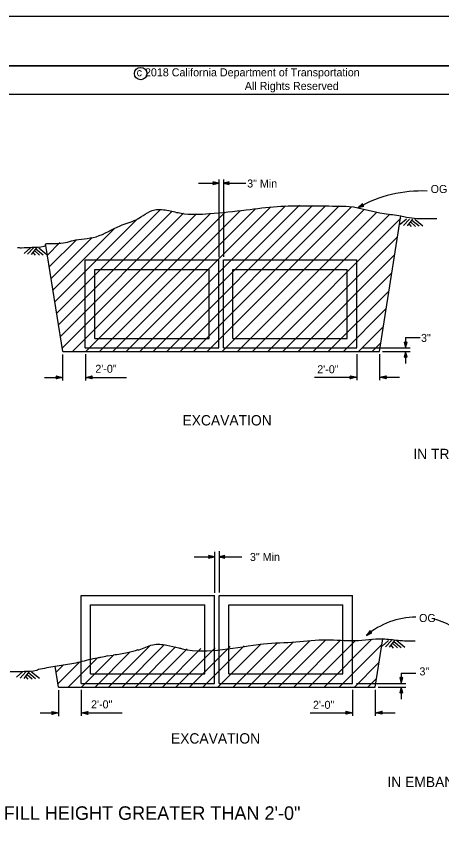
# Model space of a CAD drawing. Extents: x -893 to 867, y -474 to 712.
# Drawn here: x -275 to 97, y -12 to 712 of the extents above; entities that cross this region are included whole.
import ezdxf

# ---------------------------------------------------------------- set-up
doc = ezdxf.new("R2010")
doc.units = 0
for name, color, linetype in [('10 Sheet Format', 7, 'Continuous'), ('12 Coord Grid', 7, 'Continuous'), ('14 Ramp Anno', 7, 'Continuous'), ('21 Curb Gutter', 7, 'Continuous'), ('22 Misc Cnst Det', 7, 'Continuous'), ('41 ContourGrade', 7, 'Continuous'), ('46 Const Signing', 7, 'Continuous'), ('56 Stage 3 Anno', 7, 'Continuous'), ('57 Undefined', 7, 'Continuous')]:
    doc.layers.add(name, color=color, linetype=linetype)

msp = doc.modelspace()

# ---------------------------------------------------------------- linework, layer by layer
at = {"layer": '10 Sheet Format'}
for p, q in [((-863.45, 668.96), (836.55, 668.96)), ((-813.45, 643.96), (811.55, 643.96))]:
    msp.add_line(p, q, dxfattribs=at)
for points in [[(-893.45, -474.04), (866.55, -474.04), (866.55, 711.96), (-893.45, 711.96)], [(-863.45, -431.04), (836.55, -431.04), (836.55, 668.96), (-863.45, 668.96)]]:
    msp.add_lwpolyline(points, close=True, dxfattribs=at)
msp.add_circle((-166.15, 662.07), 5.42, dxfattribs=at)
at = {"layer": '12 Coord Grid'}
for p, q in [((22.54, 128.67), (65.86, 128.67)), ((41.59, 125.52), (65.86, 125.52))]:
    msp.add_line(p, q, dxfattribs=at)
at = {"layer": '21 Curb Gutter'}
for p, q in [((42.66, 419.06), (61.46, 537.76)), ((-234.39, 418.99), (-249.06, 511.58)), ((-234.39, 418.99), (42.71, 418.99)), ((-234.39, 418.99), (-140.64, 418.99)), ((38.92, 125.56), (45.6, 167.75)), ((-195.41, 152.72), (-189.97, 153.35)), ((-238.13, 125.5), (-241.03, 143.79)), ((-238.13, 125.5), (38.98, 125.5)), ((-238.13, 125.5), (-144.38, 125.5))]:
    msp.add_line(p, q, dxfattribs=at)
for points in [[(-249.06, 511.58), (-249.19, 511.81), (-241.25, 513.47), (-225.03, 516.11), (-205.18, 519.42), (-184.01, 529.02), (-170.11, 534.31), (-153.9, 542.91), (-141.66, 542.25), (-130.74, 539.93), (-105.93, 539.6), (-73.83, 542.91), (-46.7, 545.89), (4.91, 546.22), (16.16, 545.89), (46.93, 539.6), (61.46, 537.76), (66.45, 536.63), (85.31, 535.3), (92.84, 535.46)], [(-249.06, 511.58), (-250.84, 510.82), (-261.43, 509.83), (-270.36, 509.5), (-273.93, 509.62)], [(-168.6, 157.96), (-167.56, 158.22), (-155.66, 162.46), (-143.23, 162.19), (-132.91, 159.81), (-129.74, 159.02), (-58.85, 163.25), (-30.28, 165.1), (-3.57, 166.95), (21.3, 166.16), (45.63, 167.74), (59.12, 166.42), (73.93, 165.89)], [(-195.41, 152.72), (-201.09, 151.41), (-204.13, 150.88), (-219.47, 147.31), (-233.62, 144.54), (-241.16, 143.48), (-255.57, 140.81)], [(-168.6, 157.96), (-177.68, 155.51), (-190.11, 153.4)], [(-255.57, 140.81), (-257.36, 140.04), (-267.94, 139.05), (-276.88, 138.72), (-280.44, 138.85)]]:
    msp.add_spline(points, degree=3, dxfattribs=at)
at = {"layer": '22 Misc Cnst Det'}
for p, q in [((-190.56, 418.99), (-65.78, 543.77)), ((-178.77, 418.99), (-52.23, 545.54)), ((-166.99, 418.99), (-39.52, 546.46)), ((-155.2, 418.99), (-27.3, 546.89)), ((-143.42, 418.99), (-15.7, 546.71)), ((-131.63, 418.99), (-4.36, 546.27)), ((-119.85, 418.99), (7.51, 546.34)), ((-108.06, 418.99), (18.38, 545.44)), ((-94.8, 418.99), (29.39, 543.19)), ((-239.68, 452.36), (-149.38, 542.67)), ((-238.07, 442.19), (-138.65, 541.61)), ((-236.46, 432.02), (-128.57, 539.91)), ((-234.85, 421.84), (-117.38, 539.31)), ((-225.91, 418.99), (-105.38, 539.52)), ((-214.13, 418.99), (-92.19, 540.93)), ((-202.34, 418.99), (-78.88, 542.46)), ((-81.54, 418.99), (40.4, 540.94)), ((-68.29, 418.99), (51.72, 539)), ((-241.29, 462.54), (-168.84, 534.98)), ((-55.03, 418.99), (61.52, 535.54)), ((-242.9, 472.71), (-188.74, 526.87)), ((-247.74, 503.23), (-236.77, 514.2)), ((-246.13, 493.06), (-222.68, 516.51)), ((-244.51, 482.89), (-208.54, 518.86)), ((-41.77, 418.99), (58.53, 519.29)), ((-28.51, 418.99), (56.04, 503.54)), ((-15.25, 418.99), (53.54, 487.79)), ((-2, 418.99), (50.93, 471.91)), ((11.26, 418.99), (48.47, 456.2)), ((24.52, 419.06), (46.07, 440.6)), ((36.31, 419.06), (43.85, 426.6)), ((-45.51, 125.5), (-4.4, 166.6)), ((-5.73, 125.5), (36.1, 167.33)), ((-194.3, 125.5), (-157.89, 161.91)), ((-182.51, 125.5), (-145.65, 162.36)), ((-170.73, 125.5), (-135.59, 160.64)), ((-135.37, 125.5), (-101.11, 159.75)), ((-123.58, 125.5), (-88.01, 161.07)), ((-111.8, 125.5), (-75.64, 161.66)), ((-98.54, 125.5), (-60.81, 163.23)), ((-85.28, 125.5), (-46.84, 163.94)), ((-72.03, 125.5), (-32.57, 164.95)), ((-58.77, 125.5), (-18.57, 165.69)), ((-32.25, 125.5), (8.77, 166.52)), ((-18.99, 125.5), (21.68, 166.16)), ((7.53, 125.5), (44.73, 162.71)), ((-217.87, 125.5), (-190.04, 153.32)), ((-206.08, 125.5), (-175.62, 155.96)), ((-158.94, 125.5), (-125.46, 158.98)), ((-147.16, 125.5), (-113.42, 159.23)), ((-240.2, 138.52), (-233.74, 144.98)), ((-238.58, 128.35), (-219.61, 147.33)), ((-229.65, 125.5), (-204.03, 151.12)), ((20.78, 125.56), (42.33, 147.11)), ((32.57, 125.56), (40.11, 133.11))]:
    msp.add_line(p, q, dxfattribs=at)
at = {"layer": '41 ContourGrade'}
for p, q in [((-214.6, 499.2), (-97.93, 499.2)), ((-214.6, 422.11), (-214.6, 499.2)), ((-97.93, 422.11), (-97.93, 499.2)), ((-93.77, 499.2), (22.9, 499.2)), ((-93.77, 422.11), (-93.77, 499.2)), ((22.9, 422.11), (22.9, 499.2)), ((-206.27, 490.86), (-106.27, 490.86)), ((-206.27, 430.45), (-206.27, 490.86)), ((-106.27, 430.45), (-106.27, 490.86)), ((-85.44, 490.86), (14.57, 490.86)), ((-85.44, 430.45), (-85.44, 490.86)), ((14.57, 430.45), (14.57, 490.86)), ((-206.27, 430.45), (-106.27, 430.45)), ((-85.44, 430.45), (14.57, 430.45)), ((-214.6, 422.11), (-97.93, 422.11)), ((-93.77, 422.11), (22.9, 422.11)), ((-218.34, 205.71), (-101.67, 205.71)), ((-218.34, 128.62), (-218.34, 205.71)), ((-101.67, 128.62), (-101.67, 205.71)), ((-97.51, 205.71), (19.16, 205.71)), ((-97.51, 128.62), (-97.51, 205.71)), ((19.16, 128.62), (19.16, 205.71)), ((-210.01, 197.37), (-110.01, 197.37)), ((-210.01, 136.96), (-210.01, 197.37)), ((-110.01, 136.96), (-110.01, 197.37)), ((-89.17, 197.37), (10.83, 197.37)), ((-89.17, 136.96), (-89.17, 197.37)), ((10.83, 136.96), (10.83, 197.37)), ((-210.01, 136.96), (-110.01, 136.96)), ((-89.17, 136.96), (10.83, 136.96)), ((-218.34, 128.62), (-101.67, 128.62)), ((-97.51, 128.62), (19.16, 128.62))]:
    msp.add_line(p, q, dxfattribs=at)
at = {"layer": '46 Const Signing'}
for p, q in [((66.3, 534.89), (60.73, 529.94)), ((68.98, 534.86), (63.8, 529.23)), ((71.57, 534.86), (66.99, 529.01)), ((68.45, 530.69), (70.46, 528.22)), ((69.98, 532.37), (74.27, 528.46)), ((71.12, 533.98), (77.42, 528.8)), ((73.72, 534.83), (80.76, 529.04)), ((-262.68, 509.8), (-268.25, 504.84)), ((-260, 509.76), (-265.18, 504.13)), ((-257.41, 509.76), (-261.99, 503.91)), ((-259, 507.27), (-254.71, 503.36)), ((-257.86, 508.88), (-251.56, 503.7)), ((-255.26, 509.73), (-248.22, 503.94)), ((-260.53, 505.59), (-258.52, 503.12)), ((50.57, 166.3), (45, 161.34)), ((53.25, 166.26), (48.08, 160.63)), ((55.85, 166.26), (51.26, 160.42)), ((52.72, 162.09), (54.73, 159.63)), ((54.25, 163.78), (58.55, 159.86)), ((55.4, 165.38), (61.69, 160.2)), ((57.99, 166.23), (65.03, 160.44)), ((-269.19, 139.02), (-274.76, 134.07)), ((-266.52, 138.98), (-271.69, 133.36)), ((-263.92, 138.98), (-268.51, 133.14)), ((-264.37, 138.11), (-258.08, 132.93)), ((-261.77, 138.96), (-254.73, 133.16)), ((-267.04, 134.82), (-265.03, 132.35)), ((-265.52, 136.5), (-261.22, 132.58))]:
    msp.add_line(p, q, dxfattribs=at)
at = {"layer": '56 Stage 3 Anno'}
for p, q in [((-115.49, 566.22), (-97.93, 566.22)), ((-97.93, 569.32), (-97.93, 501.51)), ((-93.78, 569.32), (-93.78, 501.67)), ((-93.78, 566.22), (-74.03, 566.22)), ((65.6, 431.24), (65.6, 422.17)), ((65.61, 431.2), (78.32, 431.2)), ((27.41, 422.17), (69.6, 422.17)), ((-234.43, 416.29), (-234.43, 393.64)), ((-214.59, 416.58), (-214.59, 393.76)), ((22.87, 416.69), (22.87, 393.8)), ((42.69, 416.64), (42.69, 393.8)), ((45.33, 419.01), (69.6, 419.01)), ((65.6, 419.01), (65.6, 408.4)), ((-250.39, 396.37), (-234.25, 396.37)), ((-214.47, 396.37), (-178.64, 396.37)), ((-14.19, 396.53), (23.05, 396.53)), ((42.83, 396.53), (60.14, 396.53)), ((-119.23, 239.4), (-101.67, 239.4)), ((-101.67, 243.91), (-101.67, 208.02)), ((-97.51, 244.42), (-97.51, 208.18)), ((-97.51, 239.4), (-77.77, 239.4)), ((61.86, 137.75), (61.86, 128.67)), ((61.87, 137.71), (74.58, 137.71)), ((19.13, 123.2), (19.13, 100.31)), ((38.96, 123.15), (38.96, 100.31)), ((61.86, 125.52), (61.86, 114.91)), ((-238.17, 122.8), (-238.17, 100.15)), ((-218.33, 123.09), (-218.33, 100.27)), ((-254.13, 102.88), (-237.99, 102.88)), ((-218.21, 102.88), (-182.38, 102.88)), ((-17.92, 103.04), (19.32, 103.04)), ((39.09, 103.04), (56.4, 103.04))]:
    msp.add_line(p, q, dxfattribs=at)
for points in [[(-97.93, 566.22), (-103, 567.49), (-102.16, 566.22), (-103, 564.96), (-97.93, 566.22)], [(-98.83, 566.22), (-102.5, 567.14), (-101.89, 566.22), (-102.5, 565.3), (-98.83, 566.22)], [(-99.59, 566.22), (-102.09, 566.85), (-101.67, 566.22), (-102.09, 565.6), (-99.59, 566.22)], [(-100.21, 566.22), (-101.75, 566.61), (-101.49, 566.22), (-101.75, 565.84), (-100.21, 566.22)], [(-100.25, 566.07), (-101.38, 566.35), (-101.3, 566.22), (-101.38, 566.1), (-100.25, 566.38)], [(-93.78, 566.22), (-88.71, 564.96), (-89.55, 566.22), (-88.71, 567.49), (-93.78, 566.22)], [(-92.88, 566.22), (-89.21, 565.3), (-89.82, 566.22), (-89.21, 567.14), (-92.88, 566.22)], [(-92.12, 566.22), (-89.62, 565.6), (-90.04, 566.22), (-89.62, 566.85), (-92.12, 566.22)], [(-91.5, 566.22), (-89.96, 565.84), (-90.22, 566.22), (-89.96, 566.61), (-91.5, 566.22)], [(-91.46, 566.38), (-90.33, 566.1), (-90.41, 566.22), (-90.33, 566.35), (-91.46, 566.07)], [(24.1, 544.9), (29.16, 546.2), (27.82, 546.91), (27.96, 548.42), (24.1, 544.9)], [(24.89, 545.33), (28.56, 546.27), (27.59, 546.78), (27.69, 547.88), (24.89, 545.33)], [(25.56, 545.69), (28.06, 546.32), (27.39, 546.68), (27.46, 547.43), (25.56, 545.69)], [(26.06, 546.14), (27.2, 546.43), (27.06, 546.5), (27.08, 546.65), (26.22, 545.86)], [(26.1, 545.98), (27.64, 546.37), (27.23, 546.59), (27.27, 547.06), (26.1, 545.98)], [(65.6, 422.17), (66.87, 427.23), (65.6, 426.39), (64.33, 427.23), (65.6, 422.17)], [(65.6, 423.07), (66.52, 426.74), (65.6, 426.13), (64.68, 426.74), (65.6, 423.07)], [(65.6, 423.82), (66.23, 426.32), (65.6, 425.9), (64.97, 426.32), (65.6, 423.82)], [(65.6, 424.44), (65.99, 425.98), (65.6, 425.73), (65.21, 425.98), (65.6, 424.44)], [(65.44, 424.48), (65.73, 425.62), (65.6, 425.53), (65.47, 425.62), (65.76, 424.48)], [(65.6, 419.01), (64.33, 413.95), (65.6, 414.79), (66.87, 413.95), (65.6, 419.01)], [(65.6, 418.11), (64.68, 414.44), (65.6, 415.05), (66.52, 414.44), (65.6, 418.11)], [(65.6, 417.35), (64.97, 414.86), (65.6, 415.27), (66.23, 414.86), (65.6, 417.35)], [(65.6, 416.73), (65.21, 415.2), (65.6, 415.45), (65.99, 415.2), (65.6, 416.73)], [(65.76, 416.69), (65.47, 415.56), (65.6, 415.64), (65.73, 415.56), (65.44, 416.69)], [(-101.67, 239.4), (-106.74, 240.67), (-105.89, 239.4), (-106.74, 238.13), (-101.67, 239.4)], [(-102.57, 239.4), (-106.24, 240.32), (-105.63, 239.4), (-106.24, 238.48), (-102.57, 239.4)], [(-103.32, 239.4), (-105.83, 240.03), (-105.41, 239.4), (-105.83, 238.77), (-103.32, 239.4)], [(-103.95, 239.4), (-105.49, 239.79), (-105.23, 239.4), (-105.49, 239.01), (-103.95, 239.4)], [(-103.99, 239.24), (-105.12, 239.53), (-105.04, 239.4), (-105.12, 239.27), (-103.99, 239.56)], [(-97.51, 239.4), (-92.45, 238.13), (-93.29, 239.4), (-92.45, 240.67), (-97.51, 239.4)], [(-96.61, 239.4), (-92.94, 238.48), (-93.56, 239.4), (-92.94, 240.32), (-96.61, 239.4)], [(-95.86, 239.4), (-93.36, 238.77), (-93.78, 239.4), (-93.36, 240.03), (-95.86, 239.4)], [(-95.24, 239.4), (-93.7, 239.01), (-93.95, 239.4), (-93.7, 239.79), (-95.24, 239.4)], [(-95.2, 239.56), (-94.06, 239.27), (-94.15, 239.4), (-94.06, 239.53), (-95.2, 239.24)], [(31.35, 170.76), (36.11, 172.9), (34.67, 173.37), (34.54, 174.89), (31.35, 170.76)], [(32.06, 171.32), (35.51, 172.86), (34.46, 173.21), (34.37, 174.31), (32.06, 171.32)], [(32.65, 171.78), (35, 172.84), (34.29, 173.07), (34.22, 173.82), (32.65, 171.78)], [(33.07, 172.31), (34.14, 172.79), (33.99, 172.84), (33.98, 172.99), (33.27, 172.07)], [(33.14, 172.17), (34.59, 172.81), (34.15, 172.96), (34.11, 173.43), (33.14, 172.17)], [(61.86, 128.67), (63.13, 133.74), (61.86, 132.9), (60.59, 133.74), (61.86, 128.67)], [(61.86, 129.57), (62.78, 133.25), (61.86, 132.63), (60.94, 133.25), (61.86, 129.57)], [(61.86, 130.33), (62.49, 132.83), (61.86, 132.41), (61.23, 132.83), (61.86, 130.33)], [(61.86, 130.95), (62.25, 132.49), (61.86, 132.24), (61.47, 132.49), (61.86, 130.95)], [(61.7, 130.99), (61.99, 132.12), (61.86, 132.04), (61.73, 132.12), (62.02, 130.99)], [(61.86, 125.52), (60.59, 120.46), (61.86, 121.29), (63.13, 120.46), (61.86, 125.52)], [(61.86, 124.62), (60.94, 120.95), (61.86, 121.56), (62.78, 120.95), (61.86, 124.62)], [(61.86, 123.86), (61.23, 121.36), (61.86, 121.78), (62.49, 121.36), (61.86, 123.86)], [(61.86, 123.24), (61.47, 121.7), (61.86, 121.96), (62.25, 121.7), (61.86, 123.24)], [(62.02, 123.2), (61.73, 122.07), (61.86, 122.15), (61.99, 122.07), (61.7, 123.2)]]:
    msp.add_lwpolyline(points, dxfattribs=at)
for points in [[(-240.16, 397.69), (-234.25, 396.37), (-240.16, 395.06), (-239.95, 395.41), (-235.62, 396.37), (-239.95, 397.34), (-239.74, 396.99), (-236.97, 396.38), (-239.74, 395.76), (-239.53, 396.11), (-238.33, 396.38), (-239.53, 396.65), (-239.37, 396.37), (-240.16, 395.06), (-239.37, 396.37)], [(-208.57, 395.06), (-214.47, 396.37), (-208.57, 397.68), (-208.78, 397.33), (-213.11, 396.38), (-208.78, 395.4), (-208.99, 395.75), (-211.76, 396.37), (-208.99, 396.99), (-209.2, 396.64), (-210.4, 396.37), (-209.19, 396.1), (-209.36, 396.37), (-208.57, 397.68), (-209.36, 396.37)], [(17.15, 397.85), (23.05, 396.53), (17.15, 395.22), (17.36, 395.57), (21.68, 396.53), (17.36, 397.5), (17.57, 397.15), (20.33, 396.53), (17.57, 395.92), (17.78, 396.27), (18.97, 396.53), (17.77, 396.8), (17.94, 396.53), (17.15, 395.22), (17.94, 396.53)], [(48.74, 395.21), (42.83, 396.53), (48.74, 397.84), (48.53, 397.49), (44.2, 396.53), (48.53, 395.56), (48.32, 395.91), (45.55, 396.53), (48.32, 397.14), (48.11, 396.79), (46.91, 396.53), (48.11, 396.26), (47.95, 396.53), (48.74, 397.84), (47.95, 396.53)], [(-243.9, 104.2), (-237.99, 102.88), (-243.9, 101.57), (-243.69, 101.92), (-239.36, 102.88), (-243.69, 103.85), (-243.48, 103.5), (-240.71, 102.88), (-243.48, 102.27), (-243.27, 102.62), (-242.07, 102.88), (-243.27, 103.15), (-243.11, 102.88), (-243.9, 101.57), (-243.11, 102.88)], [(-212.31, 101.56), (-218.21, 102.88), (-212.31, 104.19), (-212.52, 103.84), (-216.84, 102.88), (-212.52, 101.91), (-212.72, 102.26), (-215.49, 102.88), (-212.73, 103.49), (-212.94, 103.14), (-214.13, 102.88), (-212.93, 102.61), (-213.09, 102.88), (-212.31, 104.19), (-213.09, 102.88)], [(13.41, 104.36), (19.32, 103.04), (13.41, 101.73), (13.62, 102.08), (17.95, 103.04), (13.62, 104.01), (13.83, 103.66), (16.6, 103.04), (13.83, 102.43), (14.04, 102.78), (15.24, 103.04), (14.04, 103.31), (14.2, 103.04), (13.41, 101.73), (14.2, 103.04)], [(45, 101.72), (39.09, 103.04), (45, 104.35), (44.79, 104), (40.46, 103.04), (44.79, 102.07), (44.58, 102.42), (41.81, 103.04), (44.58, 103.65), (44.37, 103.3), (43.17, 103.04), (44.37, 102.77), (44.21, 103.04), (45, 104.35), (44.21, 103.04)]]:
    msp.add_lwpolyline(points, close=True, dxfattribs=at)
for centre, radius, start, end in [((79.75, 445.47), 113.94, 87.54942, 119.23476), ((75.43, 117.82), 68.89, 90.71368, 129.77944), ((74.58, 125.22), 61.91, 17.15845, 75.53605)]:
    msp.add_arc(centre, radius, start, end, dxfattribs=at)

# ---------------------------------------------------------------- texts
at = {"layer": '10 Sheet Format'}
for s, p in [('c 2018 California Department of Transportation', (-169.7, 659.67)), ('All Rights Reserved', (-75.07, 647.77))]:
    msp.add_text(s, height=7, dxfattribs=at).set_placement(p)
at = {"layer": '14 Ramp Anno'}
for s, height, p in [('EXCAVATION', 9.055, (-129.59, 354.32)), ('IN TRENCH', 9.055, (72.39, 324.84)), ('EXCAVATION', 9.055, (-139.69, 76.09)), ('IN EMBANKMENT', 9.0551, (49.7, 38.01))]:
    msp.add_text(s, height=height, dxfattribs=at).set_placement(p)
at = {"layer": '57 Undefined'}
for s, height, p in [('3" Min', 7, (-72.97, 562.44)), ('OG or GP', 7, (87.55, 557.64)), ('3"', 7, (79.12, 427.38)), ('2\'-0"', 7, (-205.85, 400.39)), ('2\'-0"', 7, (-11.68, 399.97)), ('3" Min', 7, (-70.57, 235.82)), ('OG', 7, (77.41, 182.42)), ('3"', 7, (77.74, 135.72)), ('2\'-0"', 7, (-209.58, 106.89)), ('2\'-0"', 7, (-15.42, 106.48)), ('FILL HEIGHT GREATER THAN 2\'-0"', 11.811, (-286.01, 9.4))]:
    msp.add_text(s, height=height, dxfattribs=at).set_placement(p)

doc.saveas('drawing.dxf')
